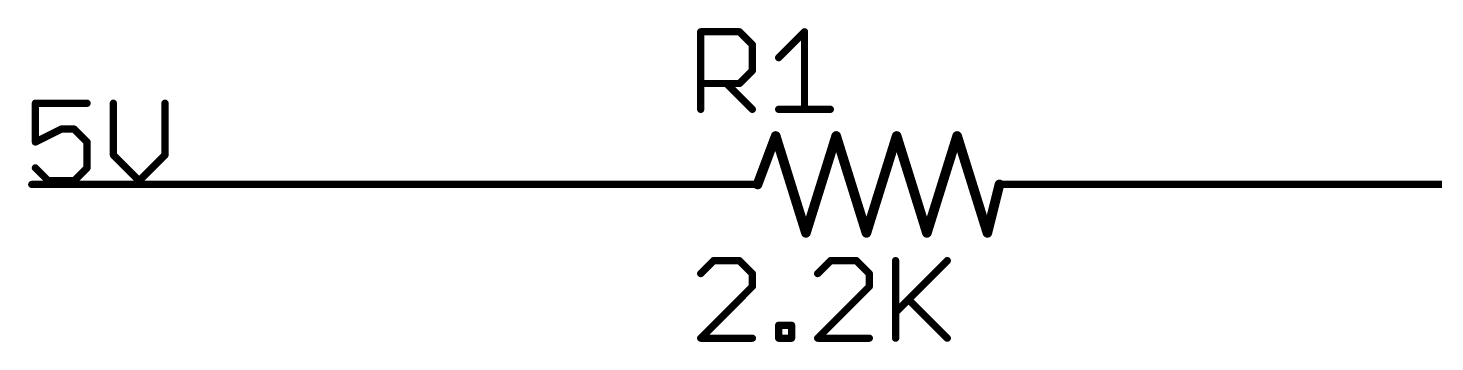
# Model space of a CAD drawing. Extents: x -31 to 132, y -51 to 79.
# Drawn here: x 43.1 to 72.64, y 72.9 to 79.48 of the extents above; entities that cross this region are included whole.
import ezdxf

# ---------------------------------------------------------------- set-up
doc = ezdxf.new("R2010")
doc.units = 0
for name, color, linetype in [('91', 82, 'CONTINUOUS'), ('94', 22, 'CONTINUOUS'), ('95', 253, 'CONTINUOUS'), ('96', 253, 'CONTINUOUS')]:
    doc.layers.add(name, color=color, linetype=linetype)

msp = doc.modelspace()

# ---------------------------------------------------------------- linework, layer by layer
at = {"layer": '91', "const_width": 0.1524}
for points in [[(55.88, 76.2), (43.18, 76.2)], [(66.04, 76.2), (78.74, 76.2)]]:
    msp.add_lwpolyline(points, dxfattribs=at)
at = {"layer": '91', "const_width": 0.0762}
for points in [[(43.18, 76.2381, 1), (43.18, 76.1619)], [(55.88, 76.1619, 1), (55.88, 76.2381)], [(66.04, 76.2381, 1), (66.04, 76.1619)]]:
    msp.add_lwpolyline(points, format="xyb", dxfattribs=at)
at = {"layer": '94'}
for points, const_width in [([(58.42, 76.2), (58.801, 77.216)], 0.2032), ([(58.801, 77.216), (59.436, 75.184)], 0.2032), ([(59.436, 75.184), (60.071, 77.216)], 0.2032), ([(60.071, 77.216), (60.706, 75.184)], 0.2032), ([(60.706, 75.184), (61.341, 77.216)], 0.2032), ([(61.341, 77.216), (61.976, 75.184)], 0.2032), ([(61.976, 75.184), (62.611, 77.216)], 0.2032), ([(62.611, 77.216), (63.246, 75.184)], 0.2032), ([(55.88, 76.2), (58.42, 76.2)], 0.1524), ([(63.246, 75.184), (63.5, 76.2)], 0.2032), ([(66.04, 76.2), (63.5, 76.2)], 0.1524)]:
    msp.add_lwpolyline(points, dxfattribs=dict(at, const_width=const_width))
for points, const_width in [([(58.8495, 77.2312, 1), (58.7525, 77.2008)], 0.1016), ([(58.8486, 77.1982, 1), (58.7534, 77.2338)], 0.1016), ([(60.1195, 77.2312, 1), (60.0225, 77.2008)], 0.1016), ([(60.1195, 77.2008, 1), (60.0225, 77.2312)], 0.1016), ([(61.3895, 77.2312, 1), (61.2925, 77.2008)], 0.1016), ([(61.3895, 77.2008, 1), (61.2925, 77.2312)], 0.1016), ([(62.6595, 77.2312, 1), (62.5625, 77.2008)], 0.1016), ([(62.6595, 77.2008, 1), (62.5625, 77.2312)], 0.1016), ([(55.88, 76.2381, 1), (55.88, 76.1619)], 0.0762), ([(58.3724, 76.2178, 1), (58.4676, 76.1822)], 0.1016), ([(58.42, 76.1619, 1), (58.42, 76.2381)], 0.0762), ([(63.5493, 76.1877, 1), (63.4507, 76.2123)], 0.1016), ([(63.5, 76.2381, 1), (63.5, 76.1619)], 0.0762), ([(66.04, 76.1619, 1), (66.04, 76.2381)], 0.0762), ([(59.3875, 75.1992, 1), (59.4845, 75.1688)], 0.1016), ([(59.3875, 75.1688, 1), (59.4845, 75.1992)], 0.1016), ([(60.6575, 75.1992, 1), (60.7545, 75.1688)], 0.1016), ([(60.6575, 75.1688, 1), (60.7545, 75.1992)], 0.1016), ([(61.9275, 75.1992, 1), (62.0245, 75.1688)], 0.1016), ([(61.9275, 75.1688, 1), (62.0245, 75.1992)], 0.1016), ([(63.1967, 75.1963, 1), (63.2953, 75.1717)], 0.1016), ([(63.1975, 75.1688, 1), (63.2945, 75.1992)], 0.1016)]:
    msp.add_lwpolyline(points, format="xyb", dxfattribs=dict(at, const_width=const_width))
at = {"layer": '95', "const_width": 0.1524}
for points in [[(57.2262, 77.7748), (57.2262, 79.4018)], [(57.2262, 79.4018), (58.0397, 79.4018)], [(58.0397, 79.4018), (58.3109, 79.1306)], [(58.8634, 78.8595), (59.4057, 79.4018)], [(59.4057, 79.4018), (59.4057, 77.7748)], [(58.3109, 79.1306), (58.3109, 78.5883)], [(58.3109, 78.5883), (58.0397, 78.3171)], [(58.0397, 78.3171), (57.2262, 78.3171)], [(57.7685, 78.3171), (58.3109, 77.7748)], [(44.3409, 77.9032), (43.2562, 77.9032)], [(43.2562, 77.9032), (43.2562, 77.0897)], [(44.8934, 77.9032), (44.8934, 76.8185)], [(45.978, 76.8185), (45.978, 77.9032)], [(58.8634, 77.7748), (59.948, 77.7748)], [(43.2562, 77.0897), (43.7985, 77.3609)], [(43.7985, 77.3609), (44.0697, 77.3609)], [(44.0697, 77.3609), (44.3409, 77.0897)], [(44.3409, 77.0897), (44.3409, 76.5474)], [(44.8934, 76.8185), (45.4357, 76.2762)], [(45.4357, 76.2762), (45.978, 76.8185)], [(43.5274, 76.2762), (43.2562, 76.5474)], [(44.3409, 76.5474), (44.0697, 76.2762)], [(44.0697, 76.2762), (43.5274, 76.2762)]]:
    msp.add_lwpolyline(points, dxfattribs=at)
at = {"layer": '95', "const_width": 0.0762}
for points in [[(57.2643, 79.4018, 1), (57.1881, 79.4018)], [(57.2262, 79.4399, 1), (57.2262, 79.3637)], [(58.0666, 79.4287, 1), (58.0128, 79.3748)], [(58.0397, 79.3637, 1), (58.0397, 79.4399)], [(59.4438, 79.4018, 1), (59.3676, 79.4018)], [(59.4326, 79.3748, 1), (59.3787, 79.4287)], [(58.349, 79.1306, 1), (58.2728, 79.1306)], [(58.2839, 79.1037, 1), (58.3378, 79.1576)], [(58.8364, 78.8864, 1), (58.8903, 78.8325)], [(58.2728, 78.5883, 1), (58.349, 78.5883)], [(58.3378, 78.5614, 1), (58.2839, 78.6152)], [(57.2262, 78.3552, 1), (57.2262, 78.279)], [(57.7955, 78.3441, 1), (57.7416, 78.2902)], [(58.0128, 78.3441, 1), (58.0666, 78.2902)], [(58.0397, 78.279, 1), (58.0397, 78.3552)], [(43.2562, 77.9413, 1), (43.2562, 77.8651)], [(43.2943, 77.9032, 1), (43.2181, 77.9032)], [(44.3409, 77.8651, 1), (44.3409, 77.9413)], [(44.9315, 77.9032, 1), (44.8553, 77.9032)], [(46.0161, 77.9032, 1), (45.9399, 77.9032)], [(57.1881, 77.7748, 1), (57.2643, 77.7748)], [(58.2839, 77.7479, 1), (58.3378, 77.8017)], [(58.8634, 77.8129, 1), (58.8634, 77.7367)], [(59.3676, 77.7748, 1), (59.4438, 77.7748)], [(59.948, 77.7367, 1), (59.948, 77.8129)], [(43.7985, 77.399, 1), (43.7985, 77.3228)], [(43.8156, 77.3268, 1), (43.7815, 77.3949)], [(44.0966, 77.3878, 1), (44.0428, 77.3339)], [(44.0697, 77.3228, 1), (44.0697, 77.399)], [(43.2392, 77.1238, 1), (43.2732, 77.0556)], [(43.2181, 77.0897, 1), (43.2943, 77.0897)], [(44.379, 77.0897, 1), (44.3028, 77.0897)], [(44.3139, 77.0628, 1), (44.3678, 77.1166)], [(44.9203, 76.8455, 1), (44.8664, 76.7916)], [(44.8553, 76.8185, 1), (44.9315, 76.8185)], [(45.9399, 76.8185, 1), (46.0161, 76.8185)], [(46.005, 76.7916, 1), (45.9511, 76.8455)], [(43.2831, 76.5743, 1), (43.2293, 76.5204)], [(44.3028, 76.5474, 1), (44.379, 76.5474)], [(44.3678, 76.5204, 1), (44.3139, 76.5743)], [(43.5274, 76.3143, 1), (43.5274, 76.2381)], [(43.5004, 76.2493, 1), (43.5543, 76.3031)], [(44.0428, 76.3031, 1), (44.0966, 76.2493)], [(44.0697, 76.2381, 1), (44.0697, 76.3143)], [(45.4087, 76.3031, 1), (45.4626, 76.2493)], [(45.4087, 76.2493, 1), (45.4626, 76.3031)]]:
    msp.add_lwpolyline(points, format="xyb", dxfattribs=at)
at = {"layer": '96', "const_width": 0.1524}
for points in [[(57.4974, 74.6012), (57.2262, 74.33)], [(58.0397, 74.6012), (57.4974, 74.6012)], [(58.3109, 74.33), (58.0397, 74.6012)], [(59.9531, 74.6012), (59.6819, 74.33)], [(60.4954, 74.6012), (59.9531, 74.6012)], [(60.7666, 74.33), (60.4954, 74.6012)], [(61.3191, 74.6012), (61.3191, 72.9742)], [(61.3191, 73.5165), (62.4038, 74.6012)], [(58.3109, 74.0589), (58.3109, 74.33)], [(60.7666, 74.0589), (60.7666, 74.33)], [(57.2262, 72.9742), (58.3109, 74.0589)], [(59.6819, 72.9742), (60.7666, 74.0589)], [(61.5903, 73.7877), (62.4038, 72.9742)], [(58.8634, 72.9742), (58.8634, 73.2454)], [(58.8634, 73.2454), (59.1345, 73.2454)], [(59.1345, 73.2454), (59.1345, 72.9742)], [(58.3109, 72.9742), (57.2262, 72.9742)], [(59.1345, 72.9742), (58.8634, 72.9742)], [(60.7666, 72.9742), (59.6819, 72.9742)]]:
    msp.add_lwpolyline(points, dxfattribs=at)
at = {"layer": '96', "const_width": 0.0762}
for points in [[(57.4974, 74.6393, 1), (57.4974, 74.5631)], [(57.5243, 74.5742, 1), (57.4704, 74.6281)], [(58.0666, 74.6281, 1), (58.0128, 74.5742)], [(58.0397, 74.5631, 1), (58.0397, 74.6393)], [(59.9531, 74.6393, 1), (59.9531, 74.5631)], [(59.98, 74.5742, 1), (59.9262, 74.6281)], [(60.5224, 74.6281, 1), (60.4685, 74.5742)], [(60.4954, 74.5631, 1), (60.4954, 74.6393)], [(61.3572, 74.6012, 1), (61.281, 74.6012)], [(62.4307, 74.5742, 1), (62.3768, 74.6281)], [(57.1993, 74.357, 1), (57.2531, 74.3031)], [(58.349, 74.33, 1), (58.2728, 74.33)], [(58.2839, 74.3031, 1), (58.3378, 74.357)], [(59.655, 74.357, 1), (59.7089, 74.3031)], [(60.8047, 74.33, 1), (60.7285, 74.33)], [(60.7397, 74.3031, 1), (60.7935, 74.357)], [(58.2728, 74.0589, 1), (58.349, 74.0589)], [(58.3378, 74.0319, 1), (58.2839, 74.0858)], [(60.7285, 74.0589, 1), (60.8047, 74.0589)], [(60.7935, 74.0319, 1), (60.7397, 74.0858)], [(61.6172, 73.8146, 1), (61.5633, 73.7608)], [(61.2921, 73.5435, 1), (61.346, 73.4896)], [(58.9015, 73.2454, 1), (58.8253, 73.2454)], [(58.8634, 73.2835, 1), (58.8634, 73.2073)], [(59.1726, 73.2454, 1), (59.0964, 73.2454)], [(59.1345, 73.2073, 1), (59.1345, 73.2835)], [(57.2262, 73.0123, 1), (57.2262, 72.9361)], [(57.1993, 73.0011, 1), (57.2531, 72.9473)], [(58.3109, 72.9361, 1), (58.3109, 73.0123)], [(58.8634, 73.0123, 1), (58.8634, 72.9361)], [(58.8253, 72.9742, 1), (58.9015, 72.9742)], [(59.0964, 72.9742, 1), (59.1726, 72.9742)], [(59.1345, 72.9361, 1), (59.1345, 73.0123)], [(59.6819, 73.0123, 1), (59.6819, 72.9361)], [(59.655, 73.0011, 1), (59.7089, 72.9473)], [(60.7666, 72.9361, 1), (60.7666, 73.0123)], [(61.281, 72.9742, 1), (61.3572, 72.9742)], [(62.3768, 72.9473, 1), (62.4307, 73.0011)]]:
    msp.add_lwpolyline(points, format="xyb", dxfattribs=at)

doc.saveas('drawing.dxf')
